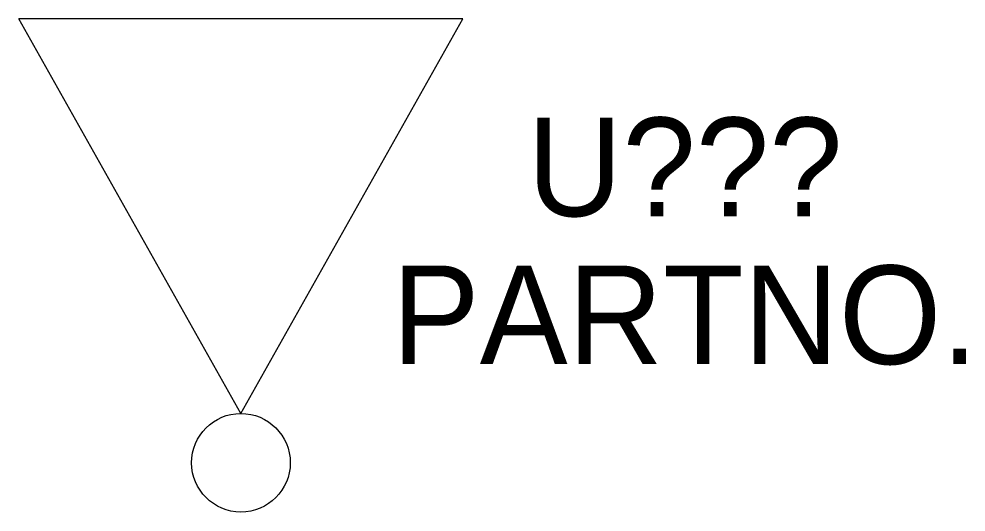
# Model space of a CAD drawing. Extents: x 13.15 to 15.07, y 8.4 to 9.4.
import ezdxf
from ezdxf.enums import TextEntityAlignment as Align

# ---------------------------------------------------------------- set-up
doc = ezdxf.new("R2010")
doc.units = 0
doc.layers.add('1', color=7, linetype='CONTINUOUS')
doc.layers.add('2', color=2, linetype='CONTINUOUS')

# ---------------------------------------------------------------- blocks, each defined once
blk = doc.blocks.new('NAMP')
at = {"layer": '1', "color": 0}
blk.add_circle((-0.1, 0), 0.1, dxfattribs=at)
at = {"layer": '2', "color": 0}
for p, q in [((-1, 0.45), (-1, -0.45)), ((-0.2, 0), (-1, 0.45)), ((-0.2, 0), (-1, -0.45))]:
    blk.add_line(p, q, dxfattribs=at)

msp = doc.modelspace()

# ---------------------------------------------------------------- block references
at = {"layer": '1', "color": 0, "rotation": 270}
msp.add_blockref('NAMP', (13.6, 8.4), dxfattribs=at)

# ---------------------------------------------------------------- texts
at = {"layer": '1', "color": 0}
for tag, text, p in [('U???', 'U???', (14.5, 9)), ('PARTNO.', '0000000', (14.5, 8.7))]:
    msp.add_attdef(tag, text=text, height=0.2, dxfattribs=at).set_placement(p, align=Align.CENTER)

doc.saveas('drawing.dxf')
